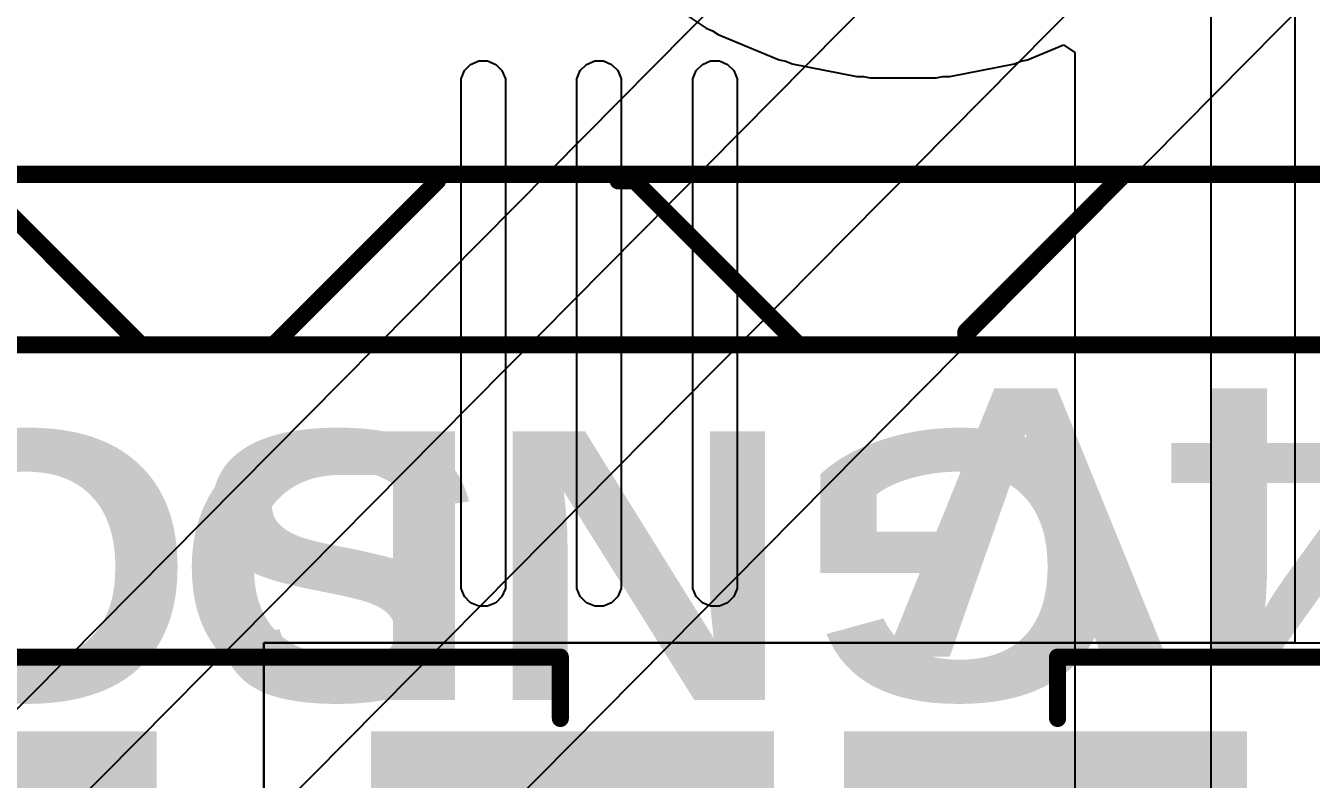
# Model space of a CAD drawing. Header units: inches. Extents: x -4 to 5258, y -4 to 5281.
# Drawn here: x 117.84 to 127.42, y 92.59 to 98.2 of the extents above; entities that cross this region are included whole.
import ezdxf

# ---------------------------------------------------------------- set-up
doc = ezdxf.new("R2010")
doc.units = ezdxf.units.IN
for name, color, linetype in [('Bottom Layer', 5, 'Continuous'), ('Bottom Solder', 6, 'Continuous'), ('Top Layer', 1, 'Continuous'), ('Top Overlay', 2, 'Continuous'), ('Top Paste', 8, 'Continuous'), ('Top Solder', 216, 'Continuous')]:
    doc.layers.add(name, color=color, linetype=linetype)
doc.styles.add('Arial Black_Bold', font='', dxfattribs={"height": 0.2})
doc.styles.get('Arial Black_Bold').set_extended_font_data('Arial Black', bold=True)

# ---------------------------------------------------------------- blocks, each defined once
blk = doc.blocks.new('13_WQFN_HR__3_2__31')
at = {"layer": 'Top Solder'}
for p in [(-0.575, 1.8099), (-0.5467, -0.9227), (0.575, 1.81), (1.1783, -0.9227)]:
    blk.add_line(p, (5220.6763, 5271.621), dxfattribs=at)
blk = doc.blocks.new('DB128L_5_08_3P_OG_S_216')
at = {"layer": 'Top Overlay'}
for points in [[(7.62, 5, 0.127, 0.127, 0), (-7.62, 5, 0.127, 0.127, 0)], [(-0.4668, 5, 0.127, 0.127, 0), (-0.4668, 4.9016, 0.127, 0.127, 0)], [(1.9997, 3.7781, 0.127, 0.127, 0), (0.7778, 5, 0.127, 0.127, 0)], [(4.6894, 4.9973, 0.127, 0.127, 0), (3.4702, 3.7781, 0.127, 0.127, 0)], [(4.6894, 5, 0.127, 0.127, 0), (4.6894, 4.9973, 0.127, 0.127, 0)], [(6.8738, 3.8062, 0.127, 0.127, 0), (5.68, 5, 0.127, 0.127, 0)], [(-0.4668, 4.9016, 0.127, 0.127, 0), (-1.5903, 3.7781, 0.127, 0.127, 0)], [(2.124, 3.7781, 0.127, 0.127, 0), (1.9997, 3.7781, 0.127, 0.127, 0)], [(7.53, 3.7289, 0.127, 0.127, 0), (-7.53, 3.7289, 0.127, 0.127, 0)]]:
    blk.add_lwpolyline(points, format="xyseb", dxfattribs=at)
for points in [[(-0.4986, 5, 0.0635, 0.0635, 1), (-0.4351, 5, 0.0635, 0.0635, 1)], [(0.746, 5, 0.0635, 0.0635, 1), (0.8095, 5, 0.0635, 0.0635, 1)], [(4.6576, 5, 0.0635, 0.0635, 1), (4.7211, 5, 0.0635, 0.0635, 1)], [(4.6576, 4.9973, 0.0635, 0.0635, 1), (4.7211, 4.9973, 0.0635, 0.0635, 1)], [(4.6576, 4.9973, 0.0635, 0.0635, 1), (4.7211, 4.9973, 0.0635, 0.0635, 1)], [(5.6482, 5, 0.0635, 0.0635, 1), (5.7117, 5, 0.0635, 0.0635, 1)], [(-0.4986, 4.9016, 0.0635, 0.0635, 1), (-0.4351, 4.9016, 0.0635, 0.0635, 1)], [(-0.4986, 4.9016, 0.0635, 0.0635, 1), (-0.4351, 4.9016, 0.0635, 0.0635, 1)], [(-1.6221, 3.7781, 0.0635, 0.0635, 1), (-1.5586, 3.7781, 0.0635, 0.0635, 1)], [(1.9679, 3.7781, 0.0635, 0.0635, 1), (2.0314, 3.7781, 0.0635, 0.0635, 1)], [(1.9679, 3.7781, 0.0635, 0.0635, 1), (2.0314, 3.7781, 0.0635, 0.0635, 1)], [(2.0922, 3.7781, 0.0635, 0.0635, 1), (2.1557, 3.7781, 0.0635, 0.0635, 1)], [(3.4384, 3.7781, 0.0635, 0.0635, 1), (3.5019, 3.7781, 0.0635, 0.0635, 1)]]:
    blk.add_lwpolyline(points, format="xyseb", close=True, dxfattribs=at)
blk = doc.blocks.new('SMB__230')
at = {"layer": 'Top Layer'}
for points in [[(-3.7, -1.2), (-3.7, 1.2), (-0.9, 1.2), (-0.9, -1.2)], [(0.9, -1.2), (0.9, 1.2), (3.7, 1.2), (3.7, -1.2)]]:
    blk.add_hatch(color=1, dxfattribs=at).paths.add_polyline_path(points)
at = {"layer": 'Top Overlay'}
for points in [[(2.5908, 1.2446), (4.826, 1.2446), (4.826, 1.905), (2.5908, 1.905)], [(3.7338, -1.651), (4.826, -1.651), (4.826, 1.3462), (3.7338, 1.3462)], [(2.5908, -1.905), (4.826, -1.905), (4.826, -1.2446), (2.5908, -1.2446)]]:
    blk.add_hatch(color=2, dxfattribs=at).paths.add_polyline_path(points)
at = {"layer": 'Top Paste'}
for points in [[(-3.7, -1.2), (-3.7, 1.2), (-0.9, 1.2), (-0.9, -1.2)], [(0.9, -1.2), (0.9, 1.2), (3.7, 1.2), (3.7, -1.2)]]:
    blk.add_hatch(color=8, dxfattribs=at).paths.add_polyline_path(points)
at = {"layer": 'Top Solder'}
for points in [[(-3.8016, -1.3016), (-3.8016, 1.3016), (-0.7984, 1.3016), (-0.7984, -1.3016)], [(0.7984, -1.3016), (0.7984, 1.3016), (3.8016, 1.3016), (3.8016, -1.3016)]]:
    blk.add_hatch(color=216, dxfattribs=at).paths.add_polyline_path(points)
at = {"layer": 'Top Overlay'}
for points in [[(-2.2098, 1.8542, 0.127, 0.127, 0), (-2.2098, 1.397, 0.127, 0.127, 0)], [(2.5908, 1.8542, 0.127, 0.127, 0), (-2.2098, 1.8542, 0.127, 0.127, 0)], [(-2.2098, -1.397, 0.127, 0.127, 0), (-2.2098, -1.8542, 0.127, 0.127, 0)], [(2.5908, -1.8542, 0.127, 0.127, 0), (-2.2098, -1.8542, 0.127, 0.127, 0)]]:
    blk.add_lwpolyline(points, format="xyseb", dxfattribs=at)
for points in [[(-2.2416, 1.8542, 0.0635, 0.0635, 1), (-2.178, 1.8542, 0.0635, 0.0635, 1)], [(-2.2416, 1.8542, 0.0635, 0.0635, 1), (-2.178, 1.8542, 0.0635, 0.0635, 1)], [(2.5591, 1.8542, 0.0635, 0.0635, 1), (2.6225, 1.8542, 0.0635, 0.0635, 1)], [(-2.2416, 1.397, 0.0635, 0.0635, 1), (-2.178, 1.397, 0.0635, 0.0635, 1)], [(-2.2416, -1.397, 0.0635, 0.0635, 1), (-2.178, -1.397, 0.0635, 0.0635, 1)], [(-2.2416, -1.8542, 0.0635, 0.0635, 1), (-2.178, -1.8542, 0.0635, 0.0635, 1)], [(-2.2416, -1.8542, 0.0635, 0.0635, 1), (-2.178, -1.8542, 0.0635, 0.0635, 1)], [(2.5591, -1.8542, 0.0635, 0.0635, 1), (2.6225, -1.8542, 0.0635, 0.0635, 1)]]:
    blk.add_lwpolyline(points, format="xyseb", close=True, dxfattribs=at)
blk = doc.blocks.new('SMB__232')
at = {"layer": 'Top Layer'}
for points in [[(-3.7, -1.2), (-3.7, 1.2), (-0.9, 1.2), (-0.9, -1.2)], [(0.9, -1.2), (0.9, 1.2), (3.7, 1.2), (3.7, -1.2)]]:
    blk.add_hatch(color=1, dxfattribs=at).paths.add_polyline_path(points)
at = {"layer": 'Top Overlay'}
for points in [[(2.5909, 1.2446), (4.8261, 1.2446), (4.8261, 1.905), (2.5909, 1.905)], [(3.7338, -1.651), (4.826, -1.651), (4.826, 1.3462), (3.7338, 1.3462)], [(2.5909, -1.905), (4.8261, -1.905), (4.8261, -1.2446), (2.5909, -1.2446)]]:
    blk.add_hatch(color=2, dxfattribs=at).paths.add_polyline_path(points)
at = {"layer": 'Top Paste'}
for points in [[(-3.7, -1.2), (-3.7, 1.2), (-0.9, 1.2), (-0.9, -1.2)], [(0.9, -1.2), (0.9, 1.2), (3.7, 1.2), (3.7, -1.2)]]:
    blk.add_hatch(color=8, dxfattribs=at).paths.add_polyline_path(points)
at = {"layer": 'Top Solder'}
for points in [[(-3.8016, -1.3016), (-3.8016, 1.3016), (-0.7984, 1.3016), (-0.7984, -1.3016)], [(0.7984, -1.3016), (0.7984, 1.3016), (3.8016, 1.3016), (3.8016, -1.3016)]]:
    blk.add_hatch(color=216, dxfattribs=at).paths.add_polyline_path(points)
at = {"layer": 'Top Overlay'}
for points in [[(-2.2098, 1.8542, 0.127, 0.127, 0), (-2.2098, 1.397, 0.127, 0.127, 0)], [(-2.2098, 1.8542, 0.127, 0.127, 0), (2.5908, 1.8542, 0.127, 0.127, 0)], [(-2.2098, -1.8542, 0.127, 0.127, 0), (-2.2098, -1.397, 0.127, 0.127, 0)], [(-2.2098, -1.8542, 0.127, 0.127, 0), (2.5908, -1.8542, 0.127, 0.127, 0)]]:
    blk.add_lwpolyline(points, format="xyseb", dxfattribs=at)
for points in [[(-2.2416, 1.8542, 0.0635, 0.0635, 1), (-2.1781, 1.8542, 0.0635, 0.0635, 1)], [(-2.2416, 1.8542, 0.0635, 0.0635, 1), (-2.1781, 1.8542, 0.0635, 0.0635, 1)], [(2.5591, 1.8542, 0.0635, 0.0635, 1), (2.6225, 1.8542, 0.0635, 0.0635, 1)], [(-2.2415, 1.397, 0.0635, 0.0635, 1), (-2.178, 1.397, 0.0635, 0.0635, 1)], [(-2.2415, -1.397, 0.0635, 0.0635, 1), (-2.178, -1.397, 0.0635, 0.0635, 1)], [(-2.2416, -1.8542, 0.0635, 0.0635, 1), (-2.1781, -1.8542, 0.0635, 0.0635, 1)], [(-2.2416, -1.8542, 0.0635, 0.0635, 1), (-2.1781, -1.8542, 0.0635, 0.0635, 1)], [(2.5591, -1.8542, 0.0635, 0.0635, 1), (2.6225, -1.8542, 0.0635, 0.0635, 1)]]:
    blk.add_lwpolyline(points, format="xyseb", close=True, dxfattribs=at)

msp = doc.modelspace()

# ---------------------------------------------------------------- hatches: boundary and pattern name
at = {"layer": 'Top Layer'}
msp.add_hatch(color=1, dxfattribs=at).paths.add_polyline_path([(113.648, 90.4411), (118.718, 90.4411), (118.718, 92.8411), (113.648, 92.8411)])

# ---------------------------------------------------------------- linework, layer by layer
at = {"layer": 'Bottom Layer'}
for p, q in [((126.6782, 80.4674), (126.6782, 98.8587)), ((122.5061, 98.4542), (122.9144, 98.1814)), ((122.9144, 98.1814), (122.9615, 98.1619)), ((122.9615, 98.1619), (123.0039, 98.1336)), ((123.0039, 98.1336), (123.4576, 97.9457)), ((125.3082, 97.9457), (125.5777, 98.0573)), ((125.5777, 98.0573), (125.6622, 98.0009)), ((125.6622, 98.0009), (125.6622, 44.4009)), ((123.4576, 97.9457), (123.5076, 97.9357)), ((123.5076, 97.9357), (123.5547, 97.9162)), ((123.5547, 97.9162), (124.0363, 97.8204)), ((124.7294, 97.8204), (125.211, 97.9162)), ((125.211, 97.9162), (125.2582, 97.9357)), ((125.2582, 97.9357), (125.3082, 97.9457)), ((124.0363, 97.8204), (124.0873, 97.8204)), ((124.0873, 97.8204), (124.1374, 97.8104)), ((124.1374, 97.8104), (124.6284, 97.8104)), ((124.6284, 97.8104), (124.6784, 97.8204)), ((124.6784, 97.8204), (124.7294, 97.8204))]:
    msp.add_line(p, q, dxfattribs=at)
at = {"layer": 'Bottom Solder'}
for p, q in [((121.1128, 97.8652), (121.1592, 97.9117)), ((121.1592, 97.9117), (121.2199, 97.9368)), ((121.2199, 97.9368), (121.2528, 97.9368)), ((121.2528, 97.9368), (121.2856, 97.9368)), ((121.2856, 97.9368), (121.3463, 97.9117)), ((121.3463, 97.9117), (121.3927, 97.8652)), ((121.9764, 97.8652), (122.0228, 97.9117)), ((122.0228, 97.9117), (122.0835, 97.9368)), ((122.0835, 97.9368), (122.1164, 97.9368)), ((122.1164, 97.9368), (122.1492, 97.9368)), ((122.1492, 97.9368), (122.2099, 97.9117)), ((122.2099, 97.9117), (122.2563, 97.8652)), ((122.84, 97.8652), (122.8864, 97.9117)), ((122.8864, 97.9117), (122.9471, 97.9368)), ((122.9471, 97.9368), (122.98, 97.9368)), ((122.98, 97.9368), (123.0128, 97.9368)), ((123.0128, 97.9368), (123.0735, 97.9117)), ((123.0735, 97.9117), (123.1199, 97.8652)), ((121.0877, 97.8045), (121.1128, 97.8652)), ((121.3927, 97.8652), (121.4179, 97.8045)), ((121.9513, 97.8045), (121.9764, 97.8652)), ((122.2563, 97.8652), (122.2815, 97.8045)), ((122.8149, 97.8045), (122.84, 97.8652)), ((123.1199, 97.8652), (123.1451, 97.8045)), ((121.0877, 97.7717), (121.0877, 97.8045)), ((121.0877, 94.0399), (121.0877, 97.7717)), ((121.4179, 97.8045), (121.4179, 97.7717)), ((121.4179, 97.7717), (121.4179, 97.7717)), ((121.4179, 97.7717), (121.4179, 94.0399)), ((121.9513, 97.7717), (121.9513, 97.8045)), ((121.9513, 94.0399), (121.9513, 97.7717)), ((122.2815, 97.8045), (122.2815, 97.7717)), ((122.2815, 97.7717), (122.2815, 97.7717)), ((122.2815, 97.7717), (122.2815, 94.0399)), ((122.8149, 97.7717), (122.8149, 97.8045)), ((122.8149, 94.0399), (122.8149, 97.7717)), ((123.1451, 97.8045), (123.1451, 97.7717)), ((123.1451, 97.7717), (123.1451, 97.7717)), ((123.1451, 97.7717), (123.1451, 94.0399)), ((121.0877, 94.0399), (121.0877, 94.0399)), ((121.0877, 94.007), (121.0877, 94.0399)), ((121.1128, 93.9463), (121.0877, 94.007)), ((121.4179, 94.007), (121.3927, 93.9463)), ((121.4179, 94.0399), (121.4179, 94.007)), ((121.9513, 94.0399), (121.9513, 94.0399)), ((121.9513, 94.007), (121.9513, 94.0399)), ((121.9764, 93.9463), (121.9513, 94.007)), ((122.2815, 94.007), (122.2563, 93.9463)), ((122.2815, 94.0399), (122.2815, 94.007)), ((122.8149, 94.0399), (122.8149, 94.0399)), ((122.8149, 94.007), (122.8149, 94.0399)), ((122.84, 93.9463), (122.8149, 94.007)), ((123.1451, 94.007), (123.1199, 93.9463)), ((123.1451, 94.0399), (123.1451, 94.007)), ((121.1592, 93.8999), (121.1128, 93.9463)), ((121.2199, 93.8748), (121.1592, 93.8999)), ((121.3463, 93.8999), (121.2856, 93.8748)), ((121.3927, 93.9463), (121.3463, 93.8999)), ((122.0228, 93.8999), (121.9764, 93.9463)), ((122.0835, 93.8748), (122.0228, 93.8999)), ((122.2099, 93.8999), (122.1492, 93.8748)), ((122.2563, 93.9463), (122.2099, 93.8999)), ((122.8864, 93.8999), (122.84, 93.9463)), ((122.9471, 93.8748), (122.8864, 93.8999)), ((123.0735, 93.8999), (123.0128, 93.8748)), ((123.1199, 93.9463), (123.0735, 93.8999)), ((121.2528, 93.8748), (121.2199, 93.8748)), ((121.2856, 93.8748), (121.2528, 93.8748)), ((122.1164, 93.8748), (122.0835, 93.8748)), ((122.1492, 93.8748), (122.1164, 93.8748)), ((122.98, 93.8748), (122.9471, 93.8748)), ((123.0128, 93.8748), (122.98, 93.8748))]:
    msp.add_line(p, q, dxfattribs=at)
at = {"layer": 'Top Layer'}
for p, q in [((127.3001, 105.2954), (127.3001, 93.6007)), ((119.618, 89.5113), (119.618, 93.6007)), ((119.618, 93.6007), (127.8499, 93.6007)), ((127.3001, 93.6007), (119.618, 93.6007)), ((119.618, 93.6007), (119.618, 89.5113))]:
    msp.add_line(p, q, dxfattribs=at)

# ---------------------------------------------------------------- block references
for name, p in [('13_WQFN_HR__3_2__31', (37.0774, 9.2675)), ('SMB__232', (127.7426, 91.6411))]:
    msp.add_blockref(name, p)
at = {"rotation": 180}
for name, p in [('DB128L_5_08_3P_OG_S_216', (124.3829, 100.8211)), ('SMB__230', (119.618, 91.6411))]:
    msp.add_blockref(name, p, dxfattribs=at)

# ---------------------------------------------------------------- texts
at = {"layer": 'Top Overlay', "style": 'Arial Black_Bold'}
for s, p in [('+24V', (131.7882, 95.4978)), ('SGND', (121.2394, 95.1763)), ('GND', (126.0531, 95.1763))]:
    msp.add_text(s, height=2, rotation=180, dxfattribs=at).set_placement(p)

doc.saveas('drawing.dxf')
